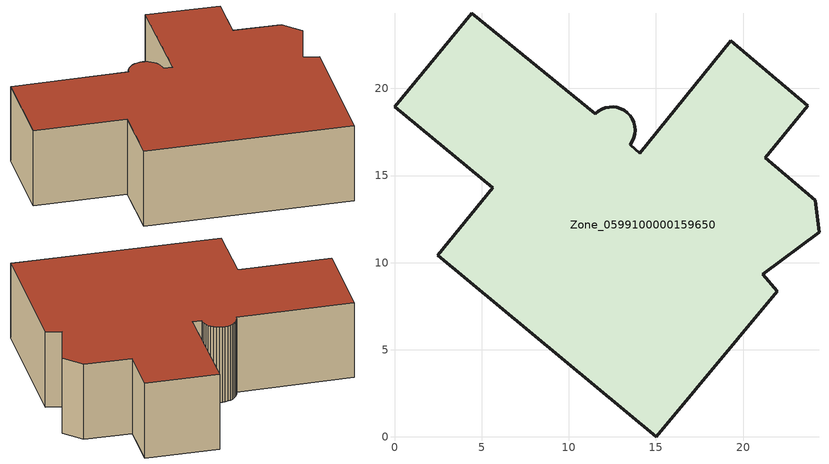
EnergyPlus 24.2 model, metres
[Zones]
Zone_0599100000159650
 floor ground (C_G): 24.15,13.59 24.36,11.76 21.14,9.34 21.96,8.36 15.03,0 2.48,10.42 5.64,14.31 0,18.94 4.44,24.33 11.52,18.54 11.69,18.69 11.88,18.8 12.09,18.89 12.31,18.93 12.54,18.94 12.77,18.91 12.98,18.84 13.18,18.74 13.36,18.61 13.52,18.44 13.65,18.26 13.74,18.05 13.8,17.83 13.81,17.61 13.8,17.38 13.74,17.16 13.65,16.96 13.52,16.77 14.07,16.29 19.3,22.74 23.71,19.01 21.27,16.02 z0
 wall outside (C_F): 23.71,19.01 19.3,22.74 14.07,16.29 13.52,16.77 13.65,16.96 13.74,17.16 13.8,17.38 13.81,17.61 13.8,17.83 13.74,18.05 13.65,18.26 13.52,18.44 13.36,18.61 13.18,18.74 12.98,18.84 12.77,18.91 12.54,18.94 12.31,18.93 12.09,18.89 11.88,18.8 11.69,18.69 11.52,18.54 4.44,24.33 0,18.94 5.64,14.31 2.48,10.42 15.03,0 21.96,8.36 21.14,9.34 24.36,11.76 24.15,13.59 21.27,16.02 23.71,19.01 z0:6.48
 roof outside (C_R): 13.81,17.61 13.8,17.83 13.74,18.05 13.65,18.26 13.52,18.44 13.36,18.61 13.18,18.74 12.98,18.84 12.77,18.91 12.54,18.94 12.31,18.93 12.09,18.89 11.88,18.8 11.69,18.69 11.52,18.54 4.44,24.33 0,18.94 5.64,14.31 2.48,10.42 15.03,0 21.96,8.36 21.14,9.34 24.36,11.76 24.15,13.59 21.27,16.02 23.71,19.01 19.3,22.74 14.07,16.29 13.52,16.77 13.65,16.96 13.74,17.16 13.8,17.38 z6.48
[BUILDING]
Pand.0599100000159650: North Axis=0; Terrain=City; Loads Convergence Tolerance Value=0.04; Temperature Convergence Tolerance Value=0.4; Solar Distribution=FullExterior; Maximum Number of Warmup Days=25; Minimum Number of Warmup Days=1
[Site:Location]
Rotterdam.The.Hague.AP_ZH_NLD Design_Conditions: Latitude=51.96; Longitude=4.45; Time Zone=1; Elevation=-4.5
[SITE:GROUNDTEMPERATURE:BUILDINGSURFACE]
18, 18, 18, 18, 18, 18, 18, 18, 18, 18, 18, 18
[MATERIAL] Thermal Absorptance=0.9; Solar Absorptance=0.7; Visible Absorptance=0.7
Name | Roughness | Thickness | Conductivity | Density | Specific Heat
G.D.1965-1974 | MediumSmooth | 0.15 | 0.882353 | 540 | 1210
F.D.1965-1974 | Rough | 0.3 | 0.697674 | 1920 | 840
R.D.1965-1974 | MediumRough | 0.2 | 0.232558 | 1500 | 1000
[CONSTRUCTION]
C_G: G.D.1965-1974
C_F: F.D.1965-1974
C_R: R.D.1965-1974
[ZONE]
Zone_0599100000159650: Type=1; Multiplier=1; Ceiling Height=Autocalculate; Volume=Autocalculate; Floor Area=autocalculate; Part of Total Floor Area=Yes
[ZONEINFILTRATION:DESIGNFLOWRATE]
Infil_Zone_0599100000159650: Zone or ZoneList or Space or SpaceList=Zone_0599100000159650; Schedule=AlwaysOn; Design Flow Rate Calculation Method=Flow/Area; Flow Rate per Floor Area=0.0042; Constant Term Coefficient=1; Temperature Term Coefficient=0; Velocity Term Coefficient=0; Velocity Squared Term Coefficient=0
[HVACTEMPLATE:ZONE:IDEALLOADSAIRSYSTEM]
Zone_0599100000159650: Maximum Heating Supply Air Temperature=50; Minimum Cooling Supply Air Temperature=13; Maximum Heating Supply Air Humidity Ratio=0.0156; Minimum Cooling Supply Air Humidity Ratio=0.0077; Heating Limit=NoLimit; Cooling Limit=NoLimit; Dehumidification Control Type=ConstantSensibleHeatRatio; Cooling Sensible Heat Ratio=0.7; Dehumidification Setpoint=60; Humidification Control Type=None; Humidification Setpoint=30; Outdoor Air Method=None; Outdoor Air Flow Rate per Person=0.00944; Outdoor Air Flow Rate per Zone Floor Area=0; Outdoor Air Flow Rate per Zone=0; Demand Controlled Ventilation Type=None; Outdoor Air Economizer Type=NoEconomizer; Heat Recovery Type=None; Sensible Heat Recovery Effectiveness=0.7; Latent Heat Recovery Effectiveness=0.65
[ZONECONTROL:THERMOSTAT]
ThermostatControl_Zone_0599100000159650: Zone or ZoneList=Zone_0599100000159650; Control Type Schedule=DualSetpointControlType; Control 1=Thermostat_Zone_0599100000159650; Temperature Difference Between Cutout And Setpoint=0
[THERMOSTATSETPOINT:DUALSETPOINT]
Thermostat_Zone_0599100000159650: Heating Setpoint Temperature Schedule=HeatingSetpoint_Zone_0599100000159650; Cooling Setpoint Temperature Schedule=CoolingSetpoint_Zone_0599100000159650
[SCHEDULE:COMPACT]
HeatingSetpoint_Zone_0599100000159650: Through: 12/31, For: AllDays, Until: 24:00, 21
CoolingSetpoint_Zone_0599100000159650: Through: 12/31, For: AllDays, Until: 24:00, 24
DualSetpointControlType: Through: 12/31, For: AllDays, Until: 24:00, 4
AlwaysOn: Through: 12/31, For: AllDays, Until: 24:00, 1
